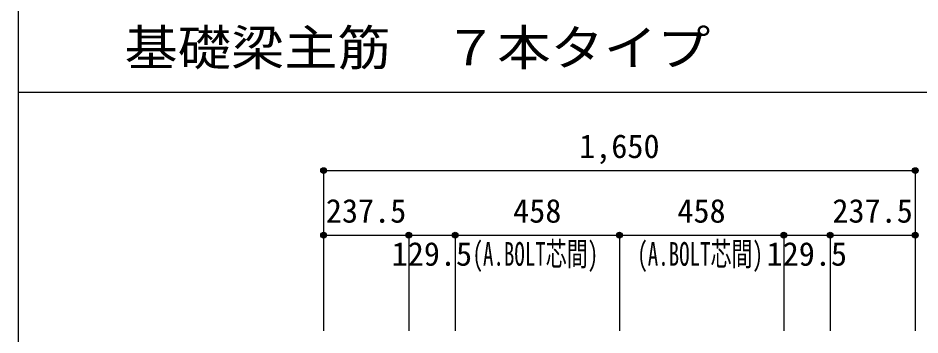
# Model space of a CAD drawing. Units: millimetres at full size, sheet at 1:30. Extents: x -5973 to 5954, y -4195 to 4201.
# Drawn here: x -5973 to -3458, y -898 to -15 of the extents above; entities that cross this region are included whole.
import ezdxf
from ezdxf.enums import TextEntityAlignment as Align

# ---------------------------------------------------------------- set-up
doc = ezdxf.new("R2010")
doc.units = ezdxf.units.MM
doc.header["$LTSCALE"] = 30
doc.header["$PDMODE"] = 32
doc.header["$PDSIZE"] = 15
for name, color, linetype in [('0-7_文字', 4, 'Continuous'), ('0-D_寸法', 4, 'Continuous'), ('6-7_文字', 7, 'Continuous'), ('F-0_枠', 6, 'Continuous')]:
    doc.layers.add(name, color=color, linetype=linetype)
doc.styles.add('ＭＳ ゴシック', font='')
doc.styles.get('ＭＳ ゴシック').set_extended_font_data('MS Gothic')

msp = doc.modelspace()

# ---------------------------------------------------------------- linework, layer by layer
at = {"layer": '0-D_寸法'}
for p, q in [((-5120.8, -440.12), (-5120.8, -620.12)), ((-5120.8, -440.12), (-5120.8, -620.12)), ((-5120.8, -440.12), (-3470.8, -440.12)), ((-5120.8, -440.12), (-3470.8, -440.12)), ((-3470.8, -440.12), (-3470.8, -620.12)), ((-5120.8, -620.12), (-5120.8, -887.16)), ((-5120.8, -620.12), (-5120.8, -887.16)), ((-5120.8, -620.12), (-5120.8, -887.16)), ((-5120.8, -620.12), (-4883.3, -620.12)), ((-5120.8, -620.12), (-5120.8, -887.16)), ((-4883.3, -620.12), (-4883.3, -887.16)), ((-4883.3, -620.12), (-4753.8, -620.12)), ((-4753.8, -620.12), (-4753.8, -887.16)), ((-4753.8, -620.12), (-4295.8, -620.12)), ((-4295.8, -620.12), (-4295.8, -887.16)), ((-4295.8, -620.12), (-3837.8, -620.12)), ((-3837.8, -620.12), (-3837.8, -887.16)), ((-3837.8, -620.12), (-3708.3, -620.12)), ((-3708.3, -620.12), (-3708.3, -887.16)), ((-3708.3, -620.12), (-3470.8, -620.12)), ((-3470.8, -620.12), (-3470.8, -887.16))]:
    msp.add_line(p, q, dxfattribs=at)
for centre, radius in [((-5120.8, -440.12), 8), ((-5120.8, -440.12), 7.2), ((-5120.8, -440.12), 6.4), ((-5120.8, -440.12), 5.6), ((-5120.8, -440.12), 4.8), ((-5120.8, -440.12), 4), ((-5120.8, -440.12), 3.2), ((-5120.8, -440.12), 2.4), ((-5120.8, -440.12), 1.6), ((-5120.8, -440.12), 0.8), ((-3470.8, -440.12), 8), ((-3470.8, -440.12), 7.2), ((-3470.8, -440.12), 6.4), ((-3470.8, -440.12), 5.6), ((-3470.8, -440.12), 4.8), ((-3470.8, -440.12), 4), ((-3470.8, -440.12), 3.2), ((-3470.8, -440.12), 2.4), ((-3470.8, -440.12), 1.6), ((-3470.8, -440.12), 0.8), ((-5120.8, -620.12), 8), ((-5120.8, -620.12), 7.2), ((-5120.8, -620.12), 6.4), ((-5120.8, -620.12), 5.6), ((-5120.8, -620.12), 4.8), ((-5120.8, -620.12), 4), ((-5120.8, -620.12), 3.2), ((-5120.8, -620.12), 2.4), ((-5120.8, -620.12), 1.6), ((-5120.8, -620.12), 0.8), ((-4883.3, -620.12), 8), ((-4883.3, -620.12), 7.2), ((-4883.3, -620.12), 6.4), ((-4883.3, -620.12), 5.6), ((-4883.3, -620.12), 4.8), ((-4883.3, -620.12), 4), ((-4883.3, -620.12), 3.2), ((-4883.3, -620.12), 2.4), ((-4883.3, -620.12), 1.6), ((-4883.3, -620.12), 0.8), ((-4753.8, -620.12), 8), ((-4753.8, -620.12), 7.2), ((-4753.8, -620.12), 6.4), ((-4753.8, -620.12), 5.6), ((-4753.8, -620.12), 4.8), ((-4753.8, -620.12), 4), ((-4753.8, -620.12), 3.2), ((-4753.8, -620.12), 2.4), ((-4753.8, -620.12), 1.6), ((-4753.8, -620.12), 0.8), ((-4295.8, -620.12), 8), ((-4295.8, -620.12), 7.2), ((-4295.8, -620.12), 6.4), ((-4295.8, -620.12), 5.6), ((-4295.8, -620.12), 4.8), ((-4295.8, -620.12), 4), ((-4295.8, -620.12), 3.2), ((-4295.8, -620.12), 2.4), ((-4295.8, -620.12), 1.6), ((-4295.8, -620.12), 0.8), ((-3837.8, -620.12), 8), ((-3837.8, -620.12), 7.2), ((-3837.8, -620.12), 6.4), ((-3837.8, -620.12), 5.6), ((-3837.8, -620.12), 4.8), ((-3837.8, -620.12), 4), ((-3837.8, -620.12), 3.2), ((-3837.8, -620.12), 2.4), ((-3837.8, -620.12), 1.6), ((-3837.8, -620.12), 0.8), ((-3708.3, -620.12), 8), ((-3708.3, -620.12), 7.2), ((-3708.3, -620.12), 6.4), ((-3708.3, -620.12), 5.6), ((-3708.3, -620.12), 4.8), ((-3708.3, -620.12), 4), ((-3708.3, -620.12), 3.2), ((-3708.3, -620.12), 2.4), ((-3708.3, -620.12), 1.6), ((-3708.3, -620.12), 0.8), ((-3470.8, -620.12), 8), ((-3470.8, -620.12), 7.2), ((-3470.8, -620.12), 6.4), ((-3470.8, -620.12), 5.6), ((-3470.8, -620.12), 4.8), ((-3470.8, -620.12), 4), ((-3470.8, -620.12), 3.2), ((-3470.8, -620.12), 2.4), ((-3470.8, -620.12), 1.6), ((-3470.8, -620.12), 0.8)]:
    msp.add_circle(centre, radius, dxfattribs=at)
at = {"layer": '0-D_寸法', "color": 7}
for p in [(-5120.8, -440.12), (-5120.8, -440.12), (-3470.8, -440.12), (-5120.8, -620.12), (-5120.8, -620.12), (-4883.3, -620.12), (-4883.3, -620.12), (-4753.8, -620.12), (-4753.8, -620.12), (-4295.8, -620.12), (-4295.8, -620.12), (-3837.8, -620.12), (-3837.8, -620.12), (-3708.3, -620.12), (-3708.3, -620.12), (-3470.8, -620.12), (-3470.8, -620.12)]:
    msp.add_point(p, dxfattribs=at)
at = {"layer": 'F-0_枠'}
msp.add_line((-5972.88, 4201.15), (-5972.88, -4195.24), dxfattribs=at)
at = {"layer": 'F-0_枠', "color": 2}
msp.add_line((-5972.88, -222.05), (3723.6, -222.05), dxfattribs=at)

# ---------------------------------------------------------------- texts
at = {"layer": '0-7_文字', "style": 'ＭＳ ゴシック', "width": 0.65}
for p in [(-4705.56, -725.23), (-4246.05, -725.23)]:
    msp.add_text('(A.BOLT芯間)', height=65.98, dxfattribs=at).set_placement(p, align=Align.BOTTOM_LEFT)
at = {"layer": '0-D_寸法', "style": 'ＭＳ ゴシック'}
for s, p in [('1,650', (-4408.3, -425.12)), ('237.5', (-5114.55, -605.12)), ('458', (-4592.3, -605.12)), ('458', (-4134.3, -605.12)), ('237.5', (-3702.05, -605.12)), ('129.5', (-4931.05, -725.12)), ('129.5', (-3885.55, -725.12))]:
    msp.add_text(s, height=65.98, dxfattribs=at).set_placement(p, align=Align.BOTTOM_LEFT)
at = {"layer": '6-7_文字', "color": 2, "style": 'ＭＳ ゴシック', "width": 1.1}
msp.add_text('\u3000\u3000基礎梁主筋\u3000７本タイプ', height=98.97, dxfattribs=at).set_placement((-5972.88, -177.05), align=Align.BOTTOM_LEFT)

doc.saveas('drawing.dxf')
